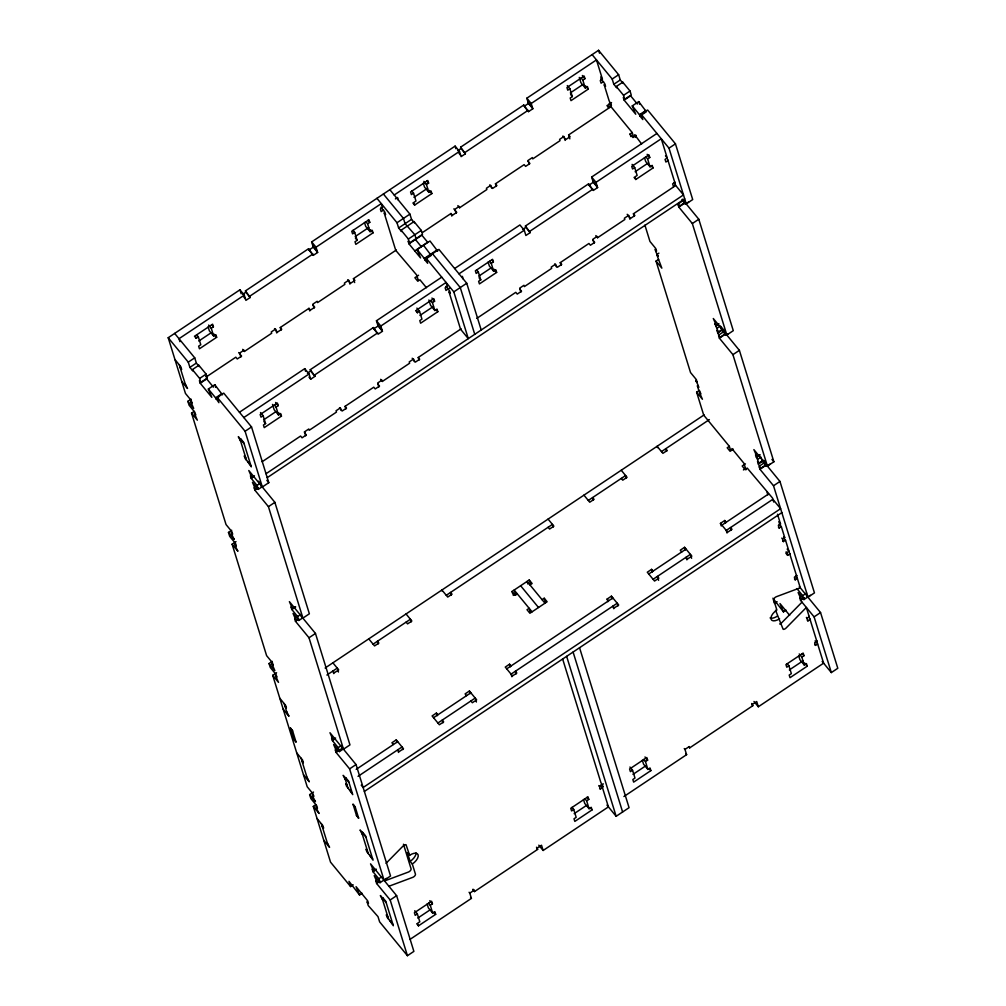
<?xml version="1.0" encoding="UTF-8"?>
<svg xmlns="http://www.w3.org/2000/svg" width="1006" height="1006" viewBox="0 0 1006 1006"><rect width="100%" height="100%" fill="white"/><g stroke="black" fill="none" stroke-linecap="round" stroke-linejoin="round"><path stroke-width="1.5" d="M386.015 863.337L403.104 845.996A2.628 1.295 -39.4 0 1 406.034 844.738L409.605 855.289A8.752 4.326 -39.4 0 1 418.131 854.861A8.752 4.326 -39.4 0 1 412.309 864.028L415.44 874.113A2.628 1.295 -39.4 0 1 412.8 877.333L388.894 886.261M802.008 602.154L781.712 622.752A2.628 1.295 -39.4 0 1 779.637 623.997M191.115 399.156L187.883 401.319L193.693 408.373L190.612 401.369L192.071 403.129L191.253 400.501L185.456 393.447L168.203 337.727L239.931 289.816L244.282 295.123L245.904 300.366L250.217 297.487L245.451 290.885L308.578 248.721L313.331 255.335L317.632 252.456L316.01 247.212L311.659 241.918L455.114 146.109L459.465 151.403L461.088 156.647L465.401 153.78L460.635 147.165L523.761 105.014L528.515 111.616L532.828 108.749L531.193 103.505L526.842 98.198L598.57 50.3L618.64 74.721L620.262 79.964L623.167 83.485L622.764 82.178L616.301 86.491L616.716 87.799L613.811 84.278L612.189 79.021L592.119 54.613M242.635 294.343L245.854 292.193L245.451 290.885M313.331 255.335L308.98 250.041L313.281 247.162L311.659 241.918M457.818 150.636L461.05 148.473L460.635 147.165M526.842 98.198L528.464 103.455L524.164 106.322L523.761 105.014M244.282 295.123L179.005 338.708L179.923 341.663M316.01 247.212L381.287 203.614L382.506 207.55L380.356 208.984L381.161 211.612L383.626 209.965M394.201 195.001L459.465 151.403M531.193 103.505L596.47 59.907L602.418 79.134L600.268 80.568L601.085 83.196L603.537 81.549M249.802 296.179L312.929 254.015M395.408 198.924L397.571 197.49L398.376 200.119M464.986 152.459L528.112 110.308M194.46 336.193L196.195 338.305L198.345 336.872L196.61 334.747M198.345 336.872L200.785 344.731L198.635 346.177L199.44 348.793L216.655 337.299L215.85 334.671L213.7 336.117L211.26 328.245L213.41 326.812L212.606 324.184L195.39 335.69L196.195 338.305M354.716 232.436L352.565 233.87L351.76 231.254L368.963 219.761L369.78 222.376L367.63 223.81L370.07 231.682L372.22 230.248L373.025 232.864L355.81 244.357L355.005 241.742L357.155 240.308L354.716 232.436L352.98 230.324M411.794 191.039L413.541 193.152L411.379 194.598L410.574 191.97L427.789 180.476L428.594 183.092L426.443 184.538L428.883 192.398L431.033 190.964L431.851 193.58L414.635 205.086L412.888 202.961M569.899 88.729L567.749 90.163L566.944 87.535L584.159 76.041L584.964 78.669L582.814 80.103L585.253 87.962L587.403 86.529L588.208 89.157L570.993 100.65L570.188 98.022L572.339 96.589L569.899 88.729L567.296 85.548M198.786 341.034L211.084 332.823M355.156 236.599L368.674 227.57M413.969 197.327L427.487 188.285M570.339 92.892L582.637 84.68M222.464 394.842L214.806 384.707L208.343 389.02L211.826 397.345L200.219 383.223L199.414 380.595L200.86 382.368L207.311 378.055L206.104 374.119L198.848 365.291L192.385 369.604L192.8 370.912L189.895 367.391L188.273 362.147L194.724 357.834L174.654 333.414M437.648 251.135L429.99 241L417.075 249.614L420.558 257.938L408.952 243.817L408.134 241.201L409.593 242.962L422.507 234.335L421.288 230.412L414.032 221.584L401.117 230.198L401.52 231.518L398.627 227.985L397.005 222.741L409.907 214.115L389.85 189.706M612.189 79.021L618.64 74.721M189.895 367.391L196.346 363.078L194.724 357.834M398.627 227.985L411.529 219.358L409.907 214.115M613.811 84.278L620.262 79.964M611.535 102.587L607.85 105.052L608.655 107.667L610.805 106.234L609.07 104.108M200.86 382.368L199.641 378.432L206.104 374.119M409.593 242.962L408.373 239.026L421.288 230.412M630.02 91.005L631.227 94.941L624.776 99.254L623.557 95.319L630.02 91.005L622.764 82.178M206.305 376.91L235.806 357.205L237.253 358.979L241.566 356.099L238.661 352.565M242.672 349.346L244.408 351.459L271.67 333.25L271.268 331.942L275.569 329.075L276.788 332.999M281.089 330.131L280.284 327.503L308.968 308.339L310.414 310.112L314.727 307.232L312.791 304.881M354.653 282.573L353.446 278.649L396.364 249.978M422.382 232.6L450.99 213.498L452.449 215.259L456.749 212.379L453.844 208.858M457.856 205.626L459.604 207.752L486.854 189.543L486.451 188.235L490.752 185.356L491.569 187.984M496.272 186.412L495.468 183.796L524.151 164.632L525.61 166.392L529.91 163.525L527.974 161.174M569.849 138.866L568.629 134.93L610.944 106.674L632.221 132.553L633.44 136.489M200.219 383.223L206.683 378.91L213.448 387.147M408.952 243.817L421.866 235.203L427.663 242.257L414.749 250.884M682.382 199.175L686.255 203.878L692.706 199.565L675.454 143.845L647.65 110.019L641.199 114.332L642.821 119.576L639.917 116.042L646.38 111.729L638.722 101.593L632.258 105.907L635.742 114.231L624.135 100.11L630.599 95.796L637.364 104.033M231.694 530.263L228.475 532.425L234.272 539.48L232.009 535.091L231.204 532.476L232.65 534.236L231.833 531.608L226.036 524.554L191.542 413.114L194.12 411.391M217.283 397.445L245.087 431.272L262.34 486.992L268.791 482.679L251.538 426.959L223.734 393.132L217.283 397.445L218.906 402.689L215.598 397.848L222.049 393.535M481.208 330.006L466.734 283.252L438.93 249.413L426.016 258.039L427.638 263.283L424.733 259.749L424.331 258.441L437.245 249.828M639.917 116.042L639.514 114.734L645.965 110.421M216.001 399.156L218.591 397.433M424.733 259.749L431.197 255.449L423.539 245.313M418.571 275.242L414.887 277.706L417.792 281.24L419.942 279.794L426.443 287.716M630.888 136.615L630.07 133.987L632.221 132.553M636.194 135.37L632.975 137.52L630.07 133.987M239.453 412.259L304.73 368.661L309.081 373.955L310.703 379.199L315.004 376.319L310.25 369.718L373.364 327.566L378.13 334.168L382.431 331.288L380.809 326.045L376.458 320.751L441.735 277.166M454.637 268.539L519.913 224.942L524.264 230.236L525.886 235.492L530.187 232.612L525.434 226.01L588.56 183.846L593.314 190.461L597.614 187.581L595.992 182.338L591.641 177.043L656.918 133.446M307.421 373.188L310.653 371.025L310.25 369.718M377.263 333.112L373.779 328.874L378.08 325.994L376.458 320.751M522.617 229.469L525.836 227.318L525.434 226.01M591.578 188.336L588.963 185.154L593.263 182.287L591.641 177.043M243.804 417.553L309.081 373.955M380.809 326.045L446.086 282.46L447.293 286.396L445.142 287.829L445.96 290.445L449.644 287.98M458.988 273.833L524.264 230.236M595.992 182.338L661.269 138.74L667.217 157.967L665.067 159.413L665.884 162.029L668.336 160.394M314.601 375.012L377.728 332.86M529.785 231.305L592.911 189.141M263.144 415.704L260.994 417.15L260.177 414.522L277.392 403.029L278.209 405.644L276.059 407.09L278.486 414.95L280.649 413.516L281.454 416.132L264.238 427.638L263.434 425.01L265.584 423.576L263.144 415.704L260.529 412.535M415.616 310.59L417.364 312.715L419.515 311.282L416.899 308.1M419.515 311.282L421.954 319.141L419.791 320.574L420.609 323.203L437.824 311.709L437.006 309.081L434.856 310.514L432.429 302.655L434.579 301.222L433.762 298.593L416.547 310.087L417.364 312.715M478.328 271.997L476.178 273.431L475.373 270.815L492.588 259.309L493.393 261.937L491.242 263.371L493.682 271.243L495.832 269.797L496.637 272.425L479.422 283.918L478.617 281.303L480.767 279.857L478.328 271.997L476.593 269.872M632.082 164.38L634.698 167.562L632.548 168.995L631.73 166.38L648.945 154.886L649.763 157.502L647.613 158.935L650.039 166.807L652.202 165.374L653.007 167.989L635.792 179.483L634.057 177.37M245.087 431.272L251.538 426.959M445.935 286.37L449.556 290.772L450.374 293.4L448.928 291.639L460.559 329.214L468.293 338.632L453.819 291.866L466.734 283.252M686.255 203.878L669.003 148.159L675.454 143.845M263.572 419.879L275.87 411.668M419.942 315.444L433.473 306.415M478.768 276.16L491.054 267.948M635.126 171.724L647.424 163.513M675.101 182.237L672.637 183.884L673.454 186.5L675.604 185.066L673.869 182.954M305.711 435.799L304.504 431.863L308.804 428.984L309.207 430.291L336.469 412.095L336.054 410.788L340.368 407.908L341.172 410.536M262.126 461.741L300.605 436.051L302.051 437.811L306.352 434.932L304.541 432.731M345.888 408.964L345.071 406.349L373.767 387.184L375.213 388.945L379.514 386.078L377.703 383.864M380.633 379.312L382.368 381.437L409.631 363.229L409.228 361.921L413.529 359.041L414.334 361.67M419.049 360.11L418.232 357.482L461.163 328.811M476.769 318.386L515.789 292.331L517.235 294.092L521.536 291.224L519.725 289.011M561.071 265.257L560.254 262.629L588.95 243.465L590.396 245.238L594.709 242.358L592.886 240.157M595.816 235.605L597.551 237.718L624.814 219.522L624.412 218.201L628.712 215.334L629.932 219.27M634.233 216.391L633.428 213.775L675.743 185.506L683.476 194.925L266.024 473.725M258.517 481.17L260.265 483.295L261.485 487.218L258.253 489.381L257.033 485.445L251.236 478.391L250.419 475.763L251.865 477.523L254.455 475.8M251.236 478.391L253.814 476.655M267.231 477.661L684.696 198.848M683.791 200.144L678.622 203.589L679.44 206.217L684.608 202.759M257.033 485.445L260.265 483.295M251.865 477.523L248.796 470.519L274.877 502.346L309.37 613.786L302.919 618.099L268.426 506.659L254.883 490.186L254.078 487.558L255.524 489.331L258.102 487.608M254.883 490.186L257.461 488.463M678.798 207.073L685.249 202.759L698.793 219.233L733.286 330.672L726.835 334.985L692.342 223.546L678.798 207.073L677.994 204.444L679.44 206.217M681.917 199.867L685.4 204.105L688.62 201.954M268.426 506.659L274.877 502.346M692.342 223.546L698.793 219.233M658.628 259.385L656.038 261.107L661.847 268.162L656.742 254.606L658.892 253.16M272.286 661.37L269.055 663.532L274.864 670.587L271.783 663.583L273.23 665.343L272.425 662.715L266.615 655.66L232.122 544.221L235.995 541.63M297.613 616.552L300.844 614.402L302.064 618.325L298.832 620.488L297.613 616.552L291.815 609.498L291.011 606.87L292.457 608.63L295.035 606.907M717.177 328.145L720.409 325.982L721.629 329.918L718.397 332.081L714.914 323.756L716.373 325.516L718.95 323.794M291.815 609.498L295.689 606.907M715.731 326.372L718.309 324.649M725.188 333.866L720.019 337.324L717.756 332.936L722.924 329.49M719.215 334.696L724.37 331.251M301.926 616.98L315.469 633.453L349.962 744.893L343.499 749.206L309.005 637.766L295.475 621.293L294.657 618.665L296.104 620.438L298.694 618.715M295.475 621.293L298.053 619.57M716.373 325.516L713.292 318.512L739.385 350.34L773.878 461.779L767.415 466.092L732.921 354.653L719.391 338.179L725.842 333.866M721.629 329.918L725.98 335.212L728.13 333.778M309.005 637.766L315.469 633.453M732.921 354.653L739.385 350.34M313.507 792.049L309.634 794.639L315.444 801.694L313.18 797.305L312.363 794.69L313.822 796.45L313.004 793.822L307.207 786.767L272.714 675.328L276.587 672.737M730.57 450.273L729.35 446.337L703.722 415.151L696.63 392.214L699.208 390.491M325.127 668.009L704.15 414.874M326.887 675.039L337.236 668.122L338.456 672.046M373.1 644.167L410.41 619.256L411.215 621.871M446.274 595.301L552.432 524.403L553.237 527.031M588.296 500.447L625.594 475.536L626.398 478.164M661.458 451.593L709.356 419.603M512.834 594.106L512.016 591.49L529.231 579.984L532.136 583.518L529.986 584.951M729.35 446.337L727.2 447.771L730.105 451.304L733.336 449.154M513.236 595.426L515.688 593.779M517.071 593.578L514.921 595.011L512.016 591.49M542.071 599.664L544.221 598.23L547.126 601.764L529.91 613.258L527.006 609.724L529.156 608.29L530.376 612.226M745.421 463.854L742.189 466.017L745.094 469.538L747.244 468.104L772.47 497.983L773.727 502.044M338.205 747.659L341.436 745.509L342.644 749.432L339.424 751.595L338.205 747.659L332.395 740.605L331.59 737.976L333.036 739.737L335.627 738.014M761.404 458.409L762.208 461.025L758.989 463.188L755.506 454.863L756.952 456.623L759.543 454.901M332.395 740.605L334.985 738.869M756.311 457.479L760.184 454.901M757.77 459.252L760.989 457.089M743.409 469.94L745.559 468.507M765.767 464.973L760.611 468.431L758.348 464.043L763.504 460.597M759.794 465.803L763.667 463.213M333.036 739.737L329.968 732.733L356.049 764.56L390.542 876L384.091 880.313L349.598 768.873L336.054 752.4L335.237 749.772L336.696 751.545L339.274 749.822M336.054 752.4L342.505 748.087M756.952 456.623L753.884 449.619L779.964 481.446L814.458 592.886L808.007 597.199L773.513 485.76L759.97 469.286L766.421 464.973M762.208 461.025L766.559 466.319L769.791 464.168M349.598 768.873L356.049 764.56M773.513 485.76L779.964 481.446M398.539 752.45L397.735 749.822L399.181 751.595L403.481 748.716L396.238 739.888L391.925 742.768L393.384 744.528M437.849 714.826L436.403 713.065L432.102 715.945L439.358 724.76L443.659 721.893L442.2 720.133L443.017 722.748M470.896 700.968L472.342 702.729L476.655 699.862L469.4 691.034L465.099 693.901L466.545 695.674M511.01 665.972L509.564 664.199L505.264 667.079L512.519 675.906L516.82 673.027L515.374 671.266L516.179 673.882M607.926 601.676L607.121 599.06L611.422 596.181L618.677 605.008L614.364 607.875L612.918 606.115L613.735 608.731M653.045 571.119L651.586 569.358L647.286 572.225L654.541 581.053L658.842 578.173L657.396 576.413L658.603 580.349M686.897 559.877L686.079 557.249L687.538 559.022L691.839 556.142L684.583 547.314L680.282 550.194L681.728 551.954M721.264 525.987L720.447 523.371L724.748 520.492L726.206 522.252M356.187 769.376L397.684 741.661M433.548 717.706L470.846 692.794M506.71 668.839L612.868 597.941M648.732 573.998L686.029 549.087M721.893 525.132L768.521 493.996M353.194 884.84L350.604 886.575L330.546 862.155L313.294 806.435L315.871 804.712M358.023 776.355L402.035 746.955L402.853 749.571M437.899 723L475.197 698.089L476.416 702.025M653.083 579.293L690.38 554.381L691.6 558.317M364.373 791.433L781.825 512.632M777.5 514.229L780.518 523.975L778.367 525.421L779.172 528.037L781.322 526.603L779.147 523.95M783.712 537.946L785.523 540.147L783.372 541.593L782.555 538.965L784.705 537.531L781.322 526.603M790.087 553.715L787.635 555.35L786.818 552.734L788.968 551.288L785.523 540.147M796.978 575.482L794.4 577.205L795.205 579.821L797.356 578.387L795.545 576.187M386.455 878.389L380.004 882.702L378.784 878.766L372.987 871.712L372.17 869.083L373.628 870.844L376.206 869.121M777.11 601.726L774.519 603.449L773.312 599.526M372.987 871.712L375.565 869.976M378.784 878.766L381.375 877.043M810.371 595.275L803.92 599.589L802.7 595.653L806.573 593.062M373.628 870.844L370.548 863.84L396.628 895.667L413.881 951.387L407.43 955.7L390.177 899.98L376.634 883.507L375.829 880.879L377.275 882.652L379.853 880.929M807.013 596.08L820.544 612.553L837.797 668.273L831.346 672.586L814.093 616.867L800.55 600.393L799.745 597.765L801.191 599.538L803.769 597.816M350.604 886.575L348.981 881.331L359.544 894.988L362.122 893.265M376.634 883.507L379.224 881.784M772.897 598.205L783.46 611.874L786.038 610.152M800.55 600.393L804.423 597.803M810.383 619.268L807.919 620.903L807.114 618.288L809.264 616.841L806.359 607.448L786.063 628.046A2.628 1.295 -39.4 0 1 783.133 629.303L775.576 610.277M390.177 899.98L396.628 895.667M814.093 616.867L820.544 612.553M600.657 785.447L602.468 787.66L600.318 789.094L599.501 786.466L603.374 783.888M817.274 641.036L814.684 642.759L815.501 645.374L817.652 643.941L815.112 640.86M414.749 910.732L417.364 913.913L415.214 915.347L414.397 912.731L431.612 901.225L432.429 903.853L430.279 905.287L432.706 913.159L434.869 911.725L435.673 914.341L418.458 925.834L416.723 923.722M573.734 809.478L571.584 810.924L570.767 808.296L587.982 796.802L588.799 799.418L586.649 800.864L589.076 808.723L591.226 807.29L592.044 809.905L574.828 821.412L574.011 818.783L576.174 817.35L573.734 809.478L571.999 807.365M632.548 770.206L630.397 771.64L629.593 769.012L646.808 757.518L647.613 760.146L645.462 761.58L647.902 769.439L650.052 768.006L650.857 770.634L633.642 782.127L632.837 779.499L634.987 778.066L632.548 770.206L629.945 767.025M788.918 665.771L786.767 667.204L785.95 664.589L803.165 653.083L803.983 655.711L801.832 657.144L804.259 665.016L806.422 663.57L807.227 666.198L790.012 677.692L789.207 675.076L791.357 673.63L788.918 665.771L787.182 663.646M417.792 918.076L430.09 909.864M574.162 813.653L586.46 805.441M632.988 774.368L645.274 766.157M789.345 669.933L802.876 660.904M410.008 939.39L471.412 898.383L469.789 893.139L474.103 890.26L473.373 889.379M472.694 889.367L474.505 891.58L537.619 849.416L537.217 848.108L541.517 845.229L543.139 850.472L608.416 806.887L602.468 787.66M623.909 796.538L686.608 754.663L684.973 749.42L689.286 746.553L689.688 747.86L752.815 705.709L751.683 703.508M752.4 704.389L756.713 701.522L758.335 706.765L823.6 663.168L817.652 643.941M606.97 805.114L616.15 816.294L629.064 807.68L579.557 647.726M384.544 880.954L408.449 872.039A2.628 1.295 -39.4 0 0 411.077 868.819L403.469 844.235M641.199 114.332L669.003 148.159M616.301 86.491L623.557 95.319M632.258 105.907L639.514 114.734M624.776 99.254L623.33 97.481L624.135 100.11M600.683 77.022L602.418 79.134M665.482 155.855L667.217 157.967M600.821 78.82L604.681 83.523L605.562 86.365L604.116 84.592L609.12 100.763L611.447 105.379L609.51 103.014M641.614 143.984L634.723 134.779L635.528 137.394M582.361 75.488L584.964 78.669M647.147 154.32L649.763 157.502M606.92 105.555L608.655 107.667M581.078 77.99L582.814 80.103M645.865 156.823L647.613 158.935M585.605 85.975L588.208 89.157M651.272 165.877L653.007 167.989M585.253 87.962L580.902 82.668L579.28 77.424M650.039 166.807L645.689 161.513L644.481 157.577M570.603 94.476L572.339 96.589M568.629 134.93L570.075 136.69L565.774 139.57L562.87 136.036M633.428 213.775L634.874 215.536L630.573 218.403L627.178 214.291M721.277 327.051L724.76 331.288M656.742 254.606L658.188 256.367L655.925 251.978L655.12 249.35L656.566 251.123L655.749 248.495L649.951 241.44L644.896 225.093M718.397 332.081L716.951 330.308L717.756 332.936M528.062 102.134L532.413 107.428M592.861 180.979L597.212 186.273M528.464 103.455L532.828 108.749M593.263 182.287L597.614 187.581M720.019 337.324L718.573 335.551L719.391 338.179M525.031 107.378L528.515 111.616M771.942 459.428L773.878 461.779M763.604 460.27L765.352 462.383L766.559 466.319M758.989 463.188L757.531 461.414L758.348 464.043M760.611 468.431L759.153 466.658L759.97 469.286M696.63 392.214L702.427 399.269L699.359 392.265L700.805 394.025L699.987 391.409L698.541 389.636L697.321 385.713L698.78 387.473L697.963 384.845L695.699 380.457L697.145 382.23L696.341 379.602L690.531 372.547L656.038 261.107M731.852 448.55L743.937 463.263L745.962 469.815M778.707 521.774L780.518 523.975M778.455 527.157L779.172 528.037M495.468 183.796L496.914 185.557L492.613 188.436L489.708 184.903M560.254 262.629L561.713 264.402L557.399 267.269L554.683 263.962M783.988 536.651L784.705 537.531M781.838 538.084L782.555 538.965M461.05 148.473L465.401 153.78M525.836 227.318L530.187 232.612M782.643 540.7L783.372 541.593M787.157 549.087L788.968 551.288M458.95 153.214L460.685 155.339M786.101 551.854L786.818 552.734M785.824 553.149L787.635 555.35M794.488 578.94L795.205 579.821M799.305 586.611L808.007 597.199M796.903 588.585L802.7 595.653M803.92 599.589L798.123 592.521L801.191 599.538M808.535 615.961L809.264 616.841M806.384 617.407L807.114 618.288M807.202 620.023L807.919 620.903M720.447 523.371L727.703 532.187L732.003 529.319L730.557 527.546L731.362 530.175M814.772 644.494L815.501 645.374M789.647 615.32L779.977 603.562L783.46 611.874M822.154 661.407L831.346 672.586M426.858 180.979L428.594 183.092M491.657 259.812L493.393 261.937M423.84 181.357L426.443 184.538M489.507 261.258L491.242 263.371M429.235 190.411L431.851 193.58M494.034 269.243L496.637 272.425M428.883 192.398L424.532 187.103L423.312 183.167M493.682 271.243L489.331 265.949L488.111 262.013M802.247 653.586L803.983 655.711M799.217 653.963L801.832 657.144M804.624 663.017L807.227 666.198M804.259 665.016L799.908 659.722L798.701 655.786M479.019 277.744L480.767 279.857M621.243 470.242L627.04 477.309L622.739 480.176L621.293 478.416M411.529 219.358L414.434 222.892L414.032 221.584M383.387 194.007L403.456 218.428L405.078 223.672L414.824 234.712L416.044 238.648M432.467 253.726L460.27 287.553L474.744 334.319M415.403 239.503L421.212 246.571M376.936 198.32L397.005 222.741M426.016 258.039L453.819 291.866M401.117 230.198L408.373 239.026M417.075 249.614L424.331 258.441M380.897 207.236L384.77 211.939L385.575 214.567L384.129 212.794L395.76 250.381L416.635 274.952L418.257 280.196M368.045 220.264L369.78 222.376M431.964 298.04L434.579 301.222M365.882 221.697L367.63 223.81M430.681 300.53L432.429 302.655M370.422 229.695L373.025 232.864M436.076 309.584L437.824 311.709M370.07 231.682L365.706 226.388L364.499 222.452M434.856 310.514L430.505 305.22L428.883 299.977M753.984 701.471L758.335 706.765M583.945 495.153L589.742 502.22L594.043 499.341L592.597 497.58L593.402 500.196M752.086 704.829L752.815 705.709M355.407 238.183L357.155 240.308M353.446 278.649L354.892 280.41L350.591 283.29L347.686 279.756M418.232 357.482L419.691 359.243L415.377 362.122L412.196 358.237M548.081 519.109L553.878 526.163L549.578 529.043L548.119 527.282M607.121 599.06L608.567 600.821M312.879 245.854L317.23 251.148M377.678 324.687L382.029 329.981M313.281 247.162L317.632 252.456M378.08 325.994L382.431 331.288M688.959 746.98L689.688 747.86M684.256 748.539L684.973 749.42M685.727 753.607L686.608 754.663M544.975 603.198L527.081 581.43L527.886 584.046M520.63 585.744L538.512 607.511M532.061 611.824L514.167 590.057L515.789 595.301M644.997 756.965L647.613 760.146M643.727 759.455L645.462 761.58M649.122 768.509L650.857 770.634M647.902 769.439L643.551 764.145L642.331 760.222M280.284 327.503L281.73 329.276L277.43 332.143L274.525 328.61M345.071 406.349L346.529 408.109L342.216 410.989L339.5 407.669M245.854 292.193L250.217 297.487M310.653 371.025L315.004 376.319M243.766 296.933L245.502 299.046M308.968 377.087L310.703 379.199M601.286 784.592L603.11 786.793L600.846 782.417L562.593 658.842M598.771 785.585L599.501 786.466M599.589 788.214L600.318 789.094M211.675 324.687L213.41 326.812M275.594 402.475L278.209 405.644M208.644 325.064L211.26 328.245M274.311 404.965L276.059 407.09M214.052 334.118L216.655 337.299M278.838 412.963L281.454 416.132M213.7 336.117L209.349 330.823L208.129 326.887M278.486 414.95L274.135 409.656L272.513 404.412M587.051 797.305L588.799 799.418M584.901 798.739L586.649 800.864M590.308 807.793L592.044 809.905M589.076 808.723L584.725 803.429L583.505 799.493M263.836 421.451L265.584 423.576M406.047 613.962L411.856 621.016L407.556 623.896L406.097 622.123M196.346 363.078L199.251 366.612L198.848 365.291M205.865 376.282L207.311 378.055M168.203 337.727L188.273 362.147M192.385 369.604L199.641 378.432M208.343 389.02L215.598 397.848M174.969 359.582L180.766 366.637L181.646 369.479L180.2 367.718M244.118 443.709L238.309 436.654L240.572 441.043M266.854 480.327L268.791 482.679M185.205 383.877L187.531 388.492L181.734 381.425M245.716 457.642L244.269 455.881L245.074 458.497L250.884 465.564M258.253 489.381L252.443 482.314L255.524 489.331M191.542 413.114L197.339 420.168L194.271 413.164L195.717 414.925L194.913 412.309L189.103 405.242L187.883 401.319M538.788 845.178L543.139 850.472M368.749 638.873L374.559 645.927L378.86 643.06L377.413 641.287L378.218 643.915M536.487 847.228L537.217 848.108M536.902 848.536L537.619 849.416M302.919 618.099L289.376 601.626L292.457 608.63M298.832 620.488L293.035 613.421L296.104 620.438M332.885 662.816L338.695 669.883L334.394 672.75L332.936 670.989L333.753 673.618M232.122 544.221L237.932 551.275L235.668 546.887L234.851 544.271L236.309 546.032L235.492 543.416L229.695 536.349L228.475 532.425M469.073 892.259L469.789 893.139M470.544 897.327L471.412 898.383M339.424 751.595L333.615 744.528L336.696 751.545M272.714 675.328L278.511 682.382L275.443 675.378L276.889 677.139L276.072 674.523L270.274 667.456L269.055 663.532M361.217 785.145L363.153 787.509L780.606 508.696L772.872 499.29L726.244 530.426L727.061 533.054M409.605 855.289L407.43 852.635L410.134 861.375L412.309 864.028M279.806 698.265L285.616 705.332L286.421 707.947L284.975 706.187M348.956 782.404L343.159 775.337L345.423 779.725M286.66 711.644L288.999 716.259L283.189 709.192M347.171 785.409L345.724 783.649L346.542 786.264L352.339 793.332M290.445 728.231L292.62 730.884L296.041 742.076L293.827 739.159L290.407 727.967L292.62 730.884M353.056 804.423L355.231 807.063L358.652 818.268L356.438 815.35L353.031 804.159L355.231 807.063M429.814 900.672L432.429 903.853M293.827 739.159L296.003 741.799M356.438 815.35L358.614 817.991M428.531 903.174L430.279 905.287M433.938 912.228L435.673 914.341M432.706 913.159L428.355 907.865L427.148 903.929M296.72 752.903L302.529 759.958L303.397 762.8L301.951 761.039M365.87 837.03L360.06 829.975L362.323 834.364M306.956 777.198L309.282 781.813L303.485 774.746M367.467 850.963L366.021 849.202L366.825 851.818L372.635 858.885M380.004 882.702L374.207 875.635L377.275 882.652M313.294 806.435L319.091 813.489L316.827 809.101L316.022 806.485L317.468 808.246L316.664 805.63L310.854 798.563L309.634 794.639M317.016 818.456L322.813 825.511L323.63 828.139L322.171 826.366M386.166 902.583L380.356 895.529L382.62 899.917M327.315 842.978L329.578 847.366L323.781 840.299M387.763 916.516L386.304 914.756L387.121 917.371L392.918 924.439M407.43 955.7L379.627 921.873L377.992 916.629L368.246 905.576L367.027 901.653L368.485 903.413L367.668 900.798L356.061 886.676L359.544 894.988M684.181 200.181L685.4 204.105M725.163 332.596L725.98 335.212M667.619 159.288L675.202 183.758M789.383 552.608L796.953 577.079M797.356 578.387L800.273 587.781L776.368 596.709A2.628 1.295 -39.4 0 0 773.727 599.916L776.858 610.013A8.752 4.326 -39.4 0 0 771.036 619.18A8.752 4.326 -39.4 0 0 779.562 618.753M809.667 618.162L817.249 642.633M767.075 492.223L767.88 494.851M638.722 101.593L639.527 104.222M598.57 50.3L599.475 53.217M634.698 167.562L637.138 175.434L634.987 176.867L635.792 179.483M724.748 520.492L725.565 523.107M588.56 183.846L588.963 185.154M666.576 451.342L665.758 448.714L667.204 450.474L662.904 453.354L657.107 446.299L657.509 447.607M597.551 237.718L597.149 236.41L592.848 239.29L594.068 243.213M565.133 140.425L563.913 136.489L559.613 139.369L560.015 140.677L532.765 158.885L532.363 157.577L528.049 160.444L529.269 164.38M684.583 547.314L685.4 549.942M651.586 569.358L652.404 571.974M556.356 266.816L555.551 264.201L551.25 267.068L551.653 268.376L524.39 286.584L523.988 285.276L519.687 288.144L520.907 292.08M618.036 605.864L617.219 603.235L511.061 674.133L511.878 676.761M611.422 596.181L612.226 598.796M455.114 146.109L455.932 148.737M459.604 207.752L459.189 206.431L454.888 209.311L456.108 213.247M450.99 213.498L451.807 216.114M462.358 276.336L463.175 278.951M573.093 652.039L622.613 811.993M566.642 656.352L616.15 816.294M544.221 598.23L545.441 602.166M413.541 193.152L415.968 201.024L413.818 202.458L414.635 205.086M529.231 579.984L530.451 583.92M509.564 664.199L510.382 666.827M373.364 327.566L373.779 328.874M451.38 595.049L450.575 592.421L452.021 594.194L447.72 597.061L441.923 590.006L442.326 591.314M382.368 381.437L381.966 380.13L377.665 382.997L378.885 386.933M349.95 284.145L348.73 280.209L344.429 283.088L344.832 284.396L317.582 302.592L317.167 301.284L312.866 304.164L314.086 308.088M469.4 691.034L470.204 693.65M308.578 248.721L308.98 250.041M436.403 713.065L437.22 715.694M308.968 308.339L309.785 310.967M474.103 890.26L474.505 891.58M304.73 368.661L305.535 371.277M304.504 431.863L304.906 433.171M396.238 739.888L397.043 742.516M239.931 289.816L241.151 293.752M244.408 351.459L244.005 350.151L239.705 353.018L240.924 356.954M417.364 913.913L419.804 921.785L417.653 923.219L418.458 925.834M241.214 440.175L240.811 438.868L243.704 442.401L251.286 466.872L247.979 462.031M346.051 778.87L345.649 777.563L348.554 781.096L352.741 794.639L349.434 789.798M362.965 833.496L362.562 832.188L365.467 835.722L373.037 860.193L369.73 855.352M383.261 899.05L382.858 897.742L385.751 901.275L393.333 925.746L390.026 920.905M239.768 438.415L246.533 460.27M344.605 777.11L347.988 788.038M361.519 831.736L368.284 853.591M381.802 897.289L388.567 919.144M214.806 384.707L215.611 387.335M179.32 364.876L186.085 386.719M284.157 703.571L287.54 714.486M301.071 758.197L307.836 780.04M321.367 823.751L328.132 845.593M416.069 852.887A8.752 4.326 -39.4 0 1 410.134 861.375M777.387 616.112A8.752 4.326 -39.4 0 1 770.068 617.91"/></g></svg>
